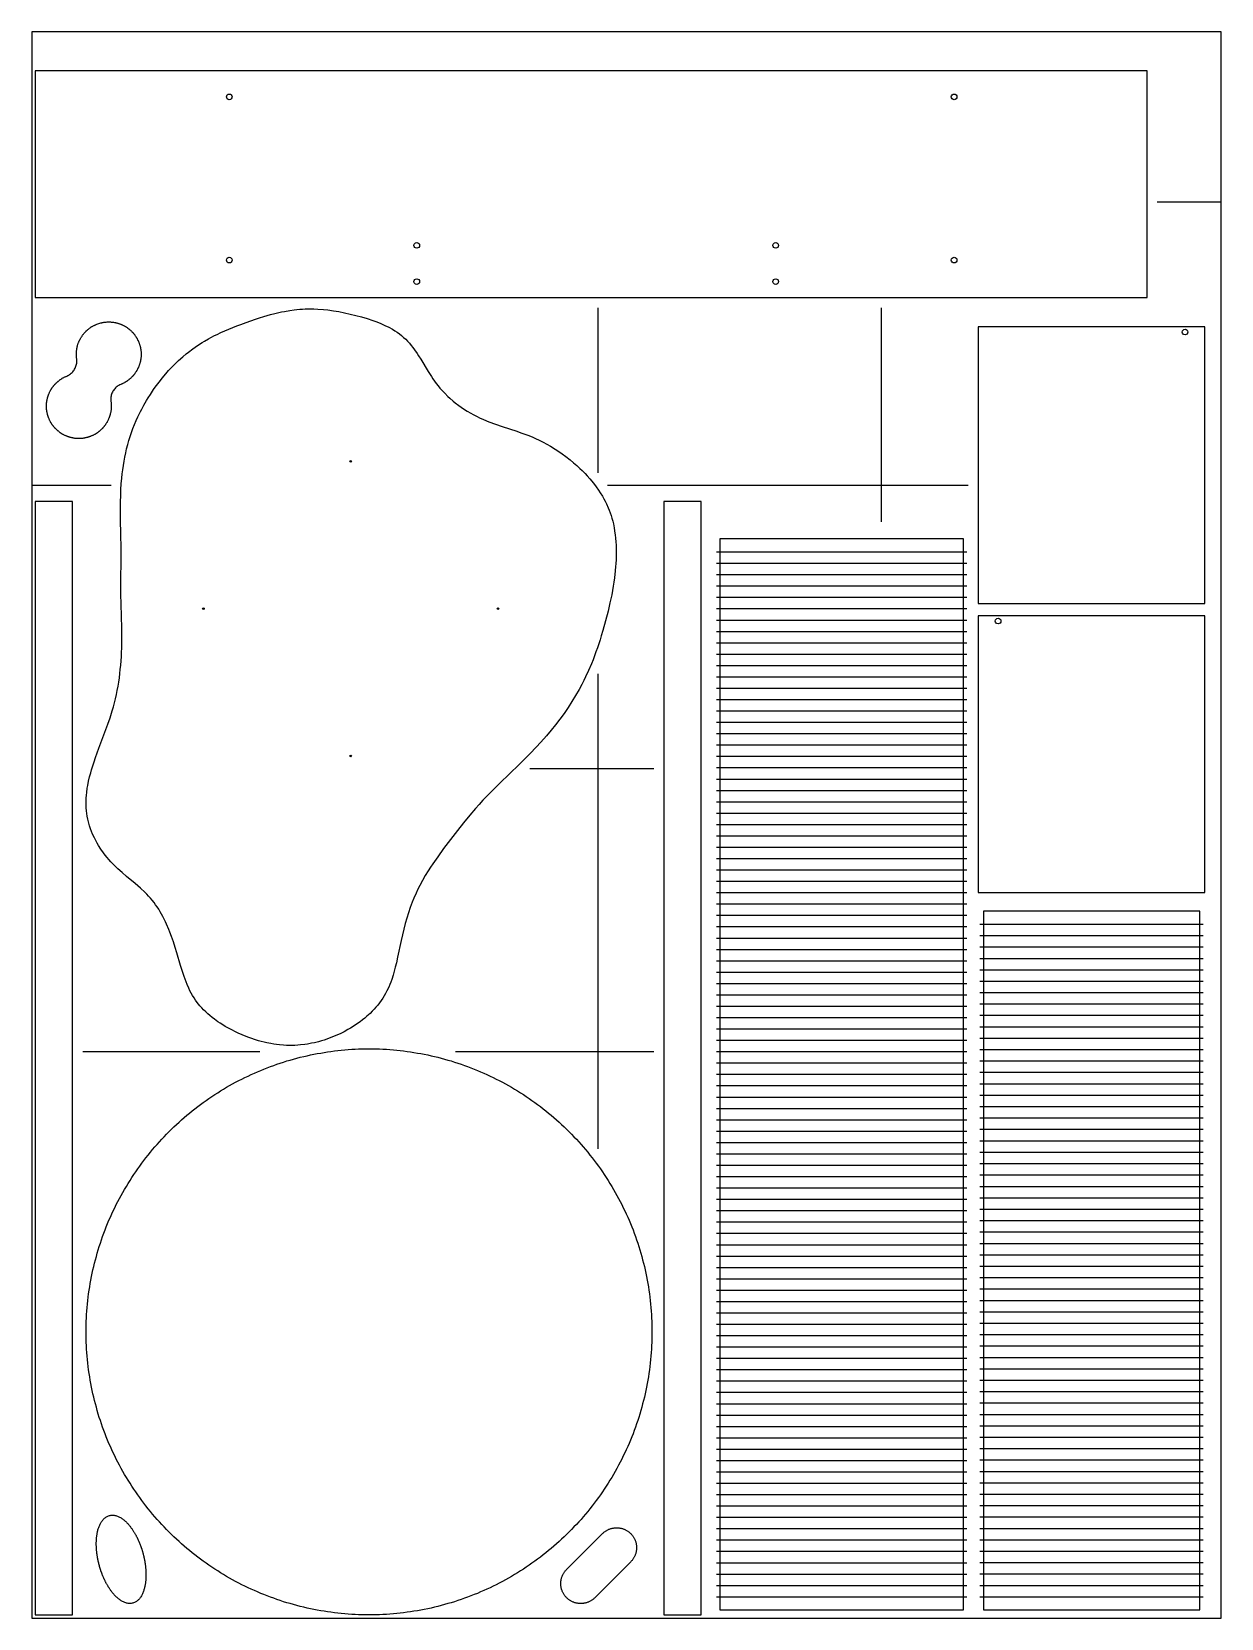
# Model space of a CAD drawing. Header units: millimetres. Extents: x 0 to 2100, y 0 to 2800.
import ezdxf

# ---------------------------------------------------------------- set-up
doc = ezdxf.new("R2010")
doc.units = ezdxf.units.MM
for name, color, linetype in [('DELIK_D10x14', 6, 'Continuous'), ('HEDIYELIK_02', 30, 'Continuous'), ('HEDIYELIK_17', 30, 'Continuous'), ('HEDIYELIK_24', 30, 'Continuous'), ('KIRIM_Z1.5', 4, 'Continuous'), ('PARCA_D1', 7, 'Continuous'), ('PARCA_D2', 7, 'Continuous'), ('PARCA_E1', 7, 'Continuous'), ('PARCA_E2', 7, 'Continuous'), ('PARCA_F', 7, 'Continuous'), ('PARCA_G', 7, 'Continuous'), ('PARCA_W_TABLA', 7, 'Continuous'), ('PLAKA', 8, 'Continuous'), ('TARAMA_OLUK_Z1.3', 3, 'Continuous'), ('TARAMA_PANEL', 5, 'Continuous')]:
    doc.layers.add(name, color=color, linetype=linetype)

msp = doc.modelspace()

# ---------------------------------------------------------------- linework, layer by layer
at = {"layer": 'DELIK_D10x14'}
for centre, radius in [((348.8, 2685), 5), ((1628.4, 2685), 5), ((679.7, 2423), 5), ((1313.4, 2423), 5), ((348.8, 2397), 5), ((1628.4, 2397), 5), ((679.7, 2359), 5), ((1313.4, 2359), 5), ((2036, 2270), 5), ((563.1, 2041.8), 1.5), ((303.1, 1781.8), 1.5), ((823.1, 1781.8), 1.5), ((1706, 1760), 5), ((563.1, 1521.8), 1.5)]:
    msp.add_circle(centre, radius, dxfattribs=at)
at = {"layer": 'HEDIYELIK_02'}
msp.add_lwpolyline([(1007.7, 149.4), (1008.5, 150.2), (1009.3, 151), (1010.2, 151.8), (1011.1, 152.5), (1012.1, 153.2), (1013, 153.8), (1014, 154.4), (1015, 155), (1016, 155.6), (1017, 156.1), (1018, 156.6), (1019.1, 157.1), (1020.2, 157.5), (1021.2, 157.9), (1022.3, 158.2), (1023.4, 158.6), (1024.6, 158.8), (1025.7, 159.1), (1026.8, 159.3), (1028, 159.5), (1029.1, 159.6), (1030.3, 159.7), (1031.4, 159.7), (1032.6, 159.8), (1033.7, 159.7), (1034.9, 159.7), (1036, 159.6), (1037.1, 159.5), (1038.3, 159.3), (1039.4, 159.1), (1040.5, 158.8), (1041.7, 158.6), (1042.8, 158.2), (1043.9, 157.9), (1045, 157.5), (1046, 157.1), (1047.1, 156.6), (1048.1, 156.1), (1049.1, 155.6), (1050.2, 155), (1051.1, 154.4), (1052.1, 153.8), (1053.1, 153.2), (1054, 152.5), (1054.9, 151.8), (1055.8, 151), (1056.6, 150.2), (1057.4, 149.4), (1058.2, 148.6), (1059, 147.8), (1059.8, 146.9), (1060.5, 146), (1061.2, 145.1), (1061.8, 144.1), (1062.4, 143.1), (1063, 142.2), (1063.6, 141.1), (1064.1, 140.1), (1064.6, 139.1), (1065.1, 138), (1065.5, 137), (1065.9, 135.9), (1066.2, 134.8), (1066.6, 133.7), (1066.8, 132.5), (1067.1, 131.4), (1067.3, 130.3), (1067.5, 129.1), (1067.6, 128), (1067.7, 126.9), (1067.7, 125.7), (1067.8, 124.6), (1067.7, 123.4), (1067.7, 122.3), (1067.6, 121.1), (1067.5, 120), (1067.3, 118.8), (1067.1, 117.7), (1066.8, 116.6), (1066.6, 115.4), (1066.2, 114.3), (1065.9, 113.2), (1065.5, 112.2), (1065.1, 111.1), (1064.6, 110), (1064.1, 109), (1063.6, 108), (1063, 107), (1062.4, 106), (1061.8, 105), (1061.2, 104.1), (1060.5, 103.1), (1059.8, 102.2), (1059, 101.3), (1058.2, 100.5), (1057.4, 99.7), (994.1, 36.3), (993.3, 35.5), (992.4, 34.7), (991.5, 34), (990.6, 33.3), (989.7, 32.6), (988.8, 31.9), (987.8, 31.3), (986.8, 30.7), (985.8, 30.2), (984.8, 29.6), (983.7, 29.1), (982.7, 28.7), (981.6, 28.3), (980.5, 27.9), (979.4, 27.5), (978.3, 27.2), (977.2, 26.9), (976.1, 26.7), (974.9, 26.5), (973.8, 26.3), (972.6, 26.2), (971.5, 26.1), (970.3, 26), (969.2, 26), (968, 26), (966.9, 26.1), (965.7, 26.2), (964.6, 26.3), (963.5, 26.5), (962.3, 26.7), (961.2, 26.9), (960.1, 27.2), (959, 27.5), (957.9, 27.9), (956.8, 28.3), (955.7, 28.7), (954.7, 29.1), (953.6, 29.6), (952.6, 30.2), (951.6, 30.7), (950.6, 31.3), (949.6, 31.9), (948.7, 32.6), (947.8, 33.3), (946.9, 34), (946, 34.7), (945.1, 35.5), (944.3, 36.3), (943.5, 37.1), (942.7, 38), (942, 38.9), (941.3, 39.8), (940.6, 40.7), (939.9, 41.6), (939.3, 42.6), (938.7, 43.6), (938.2, 44.6), (937.6, 45.6), (937.1, 46.7), (936.7, 47.7), (936.3, 48.8), (935.9, 49.9), (935.5, 51), (935.2, 52.1), (934.9, 53.2), (934.7, 54.3), (934.5, 55.5), (934.3, 56.6), (934.2, 57.7), (934.1, 58.9), (934, 60), (934, 61.2), (934, 62.3), (934.1, 63.5), (934.2, 64.6), (934.3, 65.8), (934.5, 66.9), (934.7, 68.1), (934.9, 69.2), (935.2, 70.3), (935.5, 71.4), (935.9, 72.5), (936.3, 73.6), (936.7, 74.7), (937.1, 75.7), (937.6, 76.8), (938.2, 77.8), (938.7, 78.8), (939.3, 79.8), (939.9, 80.8), (940.6, 81.7), (941.3, 82.6), (942, 83.5), (942.7, 84.4), (943.5, 85.3), (944.3, 86.1)], close=True, dxfattribs=at)
at = {"layer": 'HEDIYELIK_17'}
msp.add_lwpolyline([(157.2, 2177.5), (155.5, 2176.8), (153.9, 2175.9), (152.3, 2174.9), (150.8, 2173.8), (149.3, 2172.6), (147.9, 2171.3), (146.7, 2170), (145.5, 2168.5), (144.4, 2167), (143.4, 2165.4), (142.5, 2163.8), (141.7, 2162.1), (141.1, 2160.3), (140.5, 2158.5), (140.1, 2156.7), (139.8, 2154.8), (139.6, 2153), (139.6, 2151.1), (139.6, 2149.2), (139.8, 2147.4), (140, 2146), (140, 2145.5), (140.2, 2144.1), (140.2, 2143.6), (140.3, 2142.2), (140.3, 2141.8), (140.4, 2140.4), (140.4, 2139.9), (140.4, 2138.5), (140.4, 2138), (140.3, 2136.6), (140.3, 2136.2), (140.2, 2134.8), (140.2, 2134.3), (140, 2132.9), (140, 2132.4), (139.8, 2131), (139.7, 2130.6), (139.5, 2129.2), (139.4, 2128.7), (139.2, 2127.3), (139.1, 2126.9), (138.7, 2125.5), (138.6, 2125.1), (138.3, 2123.7), (138.1, 2123.3), (137.7, 2121.9), (137.6, 2121.5), (137.1, 2120.1), (137, 2119.7), (136.5, 2118.4), (136.3, 2118), (135.8, 2116.7), (135.6, 2116.2), (135, 2115), (134.8, 2114.5), (134.2, 2113.3), (134, 2112.9), (133.3, 2111.6), (133.1, 2111.2), (132.4, 2110), (132.1, 2109.6), (131.4, 2108.4), (131.1, 2108), (130.4, 2106.8), (130.1, 2106.5), (129.3, 2105.3), (129, 2104.9), (128.1, 2103.8), (127.9, 2103.5), (127, 2102.4), (126.7, 2102), (125.7, 2101), (125.4, 2100.6), (124.5, 2099.6), (124.1, 2099.2), (123.1, 2098.3), (122.8, 2097.9), (121.8, 2097), (121.4, 2096.7), (120.4, 2095.7), (120, 2095.4), (118.9, 2094.5), (118.6, 2094.2), (117.5, 2093.4), (117.1, 2093.1), (115.9, 2092.3), (115.6, 2092), (114.4, 2091.2), (114, 2091), (112.8, 2090.3), (112.4, 2090), (111.2, 2089.3), (110.8, 2089.1), (109.5, 2088.4), (109.1, 2088.2), (107.9, 2087.6), (107.4, 2087.4), (106.2, 2086.8), (105.7, 2086.6), (104.4, 2086.1), (104, 2085.9), (102.7, 2085.4), (102.2, 2085.3), (100.9, 2084.8), (100.5, 2084.7), (99.1, 2084.3), (98.7, 2084.1), (97.3, 2083.8), (96.9, 2083.7), (95.5, 2083.3), (95, 2083.2), (93.7, 2083), (93.2, 2082.9), (91.8, 2082.6), (91.4, 2082.6), (90, 2082.4), (89.5, 2082.3), (88.1, 2082.2), (87.6, 2082.2), (86.2, 2082.1), (85.8, 2082.1), (84.4, 2082), (83.9, 2082), (82.5, 2082), (82, 2082), (80.6, 2082.1), (80.2, 2082.1), (78.8, 2082.2), (78.3, 2082.2), (76.9, 2082.3), (76.4, 2082.4), (75, 2082.6), (74.6, 2082.6), (73.2, 2082.9), (72.7, 2083), (71.3, 2083.2), (70.9, 2083.3), (69.5, 2083.7), (69.1, 2083.8), (67.7, 2084.1), (67.3, 2084.3), (65.9, 2084.7), (65.5, 2084.8), (64.1, 2085.3), (63.7, 2085.4), (62.4, 2085.9), (62, 2086.1), (60.7, 2086.6), (60.2, 2086.8), (59, 2087.4), (58.5, 2087.6), (57.3, 2088.2), (56.9, 2088.4), (55.6, 2089.1), (55.2, 2089.3), (54, 2090), (53.6, 2090.3), (52.4, 2091), (52, 2091.2), (50.8, 2092), (50.5, 2092.3), (49.3, 2093.1), (48.9, 2093.4), (47.8, 2094.2), (47.5, 2094.5), (46.4, 2095.4), (46, 2095.7), (45, 2096.7), (44.6, 2097), (43.6, 2097.9), (43.2, 2098.3), (42.3, 2099.2), (41.9, 2099.6), (41, 2100.6), (40.7, 2101), (39.7, 2102), (39.4, 2102.4), (38.5, 2103.5), (38.2, 2103.8), (37.4, 2104.9), (37.1, 2105.3), (36.3, 2106.5), (36, 2106.8), (35.2, 2108), (35, 2108.4), (34.3, 2109.6), (34, 2110), (33.3, 2111.2), (33.1, 2111.6), (32.4, 2112.9), (32.2, 2113.3), (31.6, 2114.5), (31.4, 2115), (30.8, 2116.2), (30.6, 2116.7), (30.1, 2118), (29.9, 2118.4), (29.4, 2119.7), (29.3, 2120.1), (28.8, 2121.5), (28.7, 2121.9), (28.3, 2123.3), (28.1, 2123.7), (27.8, 2125.1), (27.7, 2125.5), (27.3, 2126.9), (27.2, 2127.3), (27, 2128.7), (26.9, 2129.2), (26.6, 2130.6), (26.6, 2131), (26.4, 2132.4), (26.3, 2132.9), (26.2, 2134.3), (26.2, 2134.8), (26.1, 2136.2), (26.1, 2136.6), (26, 2138), (26, 2138.5), (26, 2139.9), (26, 2140.4), (26.1, 2141.8), (26.1, 2142.2), (26.2, 2143.6), (26.2, 2144.1), (26.3, 2145.5), (26.4, 2146), (26.6, 2147.4), (26.6, 2147.8), (26.9, 2149.2), (27, 2149.7), (27.2, 2151), (27.3, 2151.5), (27.7, 2152.9), (27.8, 2153.3), (28.1, 2154.7), (28.3, 2155.1), (28.7, 2156.5), (28.8, 2156.9), (29.3, 2158.2), (29.4, 2158.7), (29.9, 2160), (30.1, 2160.4), (30.6, 2161.7), (30.8, 2162.2), (31.4, 2163.4), (31.6, 2163.9), (32.2, 2165.1), (32.4, 2165.5), (33.1, 2166.8), (33.3, 2167.2), (34, 2168.4), (34.3, 2168.8), (35, 2170), (35.2, 2170.4), (36, 2171.6), (36.3, 2171.9), (37.1, 2173.1), (37.4, 2173.5), (38.2, 2174.6), (38.5, 2174.9), (39.4, 2176), (39.7, 2176.4), (40.7, 2177.4), (41, 2177.8), (41.9, 2178.8), (42.3, 2179.1), (43.2, 2180.1), (43.6, 2180.5), (44.6, 2181.4), (45, 2181.7), (46, 2182.7), (46.4, 2183), (47.5, 2183.9), (47.8, 2184.1), (48.9, 2185), (49.3, 2185.3), (50.5, 2186.1), (50.8, 2186.4), (52, 2187.1), (52.4, 2187.4), (53.6, 2188.1), (54, 2188.4), (55.2, 2189.1), (55.6, 2189.3), (56.9, 2190), (57.3, 2190.2), (58.5, 2190.8), (59, 2191), (60.2, 2191.6), (60.7, 2191.8), (62, 2192.3), (63.7, 2193.1), (65.3, 2194), (66.9, 2195), (68.4, 2196), (69.9, 2197.2), (71.3, 2198.5), (72.5, 2199.9), (73.7, 2201.3), (74.8, 2202.8), (75.8, 2204.4), (76.7, 2206.1), (77.5, 2207.8), (78.1, 2209.5), (78.7, 2211.3), (79.1, 2213.2), (79.4, 2215), (79.6, 2216.9), (79.6, 2218.7), (79.6, 2220.6), (79.4, 2222.5), (79.2, 2223.9), (79.1, 2224.4), (79, 2225.7), (79, 2226.2), (78.9, 2227.6), (78.9, 2228.1), (78.8, 2229.5), (78.8, 2230), (78.8, 2231.4), (78.8, 2231.8), (78.9, 2233.2), (78.9, 2233.7), (79, 2235.1), (79, 2235.6), (79.1, 2237), (79.2, 2237.4), (79.4, 2238.8), (79.5, 2239.3), (79.7, 2240.7), (79.8, 2241.1), (80, 2242.5), (80.1, 2243), (80.5, 2244.3), (80.6, 2244.8), (80.9, 2246.1), (81.1, 2246.6), (81.5, 2247.9), (81.6, 2248.4), (82.1, 2249.7), (82.2, 2250.1), (82.7, 2251.5), (82.9, 2251.9), (83.4, 2253.2), (83.6, 2253.6), (84.2, 2254.9), (84.4, 2255.3), (85, 2256.6), (85.2, 2257), (85.9, 2258.2), (86.1, 2258.6), (86.8, 2259.9), (87.1, 2260.3), (87.8, 2261.5), (88.1, 2261.8), (88.8, 2263), (89.1, 2263.4), (89.9, 2264.5), (90.2, 2264.9), (91.1, 2266), (91.3, 2266.4), (92.2, 2267.5), (92.5, 2267.8), (93.5, 2268.9), (93.8, 2269.2), (94.7, 2270.3), (95.1, 2270.6), (96.1, 2271.6), (96.4, 2271.9), (97.4, 2272.9), (97.8, 2273.2), (98.8, 2274.1), (99.2, 2274.4), (100.3, 2275.3), (100.6, 2275.6), (101.7, 2276.5), (102.1, 2276.7), (103.3, 2277.6), (103.6, 2277.8), (104.8, 2278.6), (105.2, 2278.9), (106.4, 2279.6), (106.8, 2279.8), (108, 2280.5), (108.4, 2280.8), (109.7, 2281.4), (110.1, 2281.6), (111.3, 2282.3), (111.8, 2282.5), (113, 2283), (113.5, 2283.2), (114.8, 2283.8), (115.2, 2283.9), (116.5, 2284.4), (117, 2284.6), (118.3, 2285), (118.7, 2285.2), (120.1, 2285.6), (120.5, 2285.7), (121.9, 2286.1), (122.3, 2286.2), (123.7, 2286.5), (124.2, 2286.6), (125.5, 2286.9), (126, 2287), (127.4, 2287.2), (127.8, 2287.3), (129.2, 2287.5), (129.7, 2287.5), (131.1, 2287.6), (131.6, 2287.7), (133, 2287.8), (133.4, 2287.8), (134.8, 2287.8), (135.3, 2287.9), (136.7, 2287.9), (137.2, 2287.8), (138.6, 2287.8), (139, 2287.8), (140.4, 2287.7), (140.9, 2287.6), (142.3, 2287.5), (142.8, 2287.5), (144.2, 2287.3), (144.6, 2287.2), (146, 2287), (146.5, 2286.9), (147.8, 2286.6), (148.3, 2286.5), (149.7, 2286.2), (150.1, 2286.1), (151.5, 2285.7), (151.9, 2285.6), (153.3, 2285.2), (153.7, 2285), (155, 2284.6), (155.5, 2284.4), (156.8, 2283.9), (157.2, 2283.8), (158.5, 2283.2), (159, 2283), (160.2, 2282.5), (160.7, 2282.3), (161.9, 2281.6), (162.3, 2281.4), (163.6, 2280.8), (164, 2280.5), (165.2, 2279.8), (165.6, 2279.6), (166.8, 2278.9), (167.2, 2278.6), (168.4, 2277.8), (168.7, 2277.6), (169.9, 2276.7), (170.3, 2276.5), (171.4, 2275.6), (171.7, 2275.3), (172.8, 2274.4), (173.2, 2274.1), (174.2, 2273.2), (174.6, 2272.9), (175.6, 2271.9), (175.9, 2271.6), (176.9, 2270.6), (177.3, 2270.3), (178.2, 2269.2), (178.5, 2268.9), (179.5, 2267.8), (179.8, 2267.5), (180.7, 2266.4), (180.9, 2266), (181.8, 2264.9), (182.1, 2264.5), (182.9, 2263.4), (183.2, 2263), (183.9, 2261.8), (184.2, 2261.5), (184.9, 2260.3), (185.2, 2259.9), (185.9, 2258.6), (186.1, 2258.2), (186.8, 2257), (187, 2256.6), (187.6, 2255.3), (187.8, 2254.9), (188.4, 2253.6), (188.6, 2253.2), (189.1, 2251.9), (189.3, 2251.5), (189.8, 2250.1), (189.9, 2249.7), (190.4, 2248.4), (190.5, 2247.9), (190.9, 2246.6), (191.1, 2246.1), (191.4, 2244.8), (191.5, 2244.3), (191.9, 2243), (192, 2242.5), (192.2, 2241.1), (192.3, 2240.7), (192.5, 2239.3), (192.6, 2238.8), (192.8, 2237.4), (192.9, 2237), (193, 2235.6), (193, 2235.1), (193.1, 2233.7), (193.1, 2233.2), (193.2, 2231.8), (193.2, 2231.4), (193.2, 2230), (193.2, 2229.5), (193.1, 2228.1), (193.1, 2227.6), (193, 2226.2), (193, 2225.7), (192.9, 2224.4), (192.8, 2223.9), (192.6, 2222.5), (192.5, 2222), (192.3, 2220.6), (192.2, 2220.2), (192, 2218.8), (191.9, 2218.4), (191.5, 2217), (191.4, 2216.5), (191.1, 2215.2), (190.9, 2214.7), (190.5, 2213.4), (190.4, 2212.9), (189.9, 2211.6), (189.8, 2211.2), (189.3, 2209.9), (189.1, 2209.4), (188.6, 2208.1), (188.4, 2207.7), (187.8, 2206.4), (187.6, 2206), (187, 2204.7), (186.8, 2204.3), (186.1, 2203.1), (185.9, 2202.7), (185.2, 2201.5), (184.9, 2201), (184.2, 2199.9), (183.9, 2199.5), (183.2, 2198.3), (182.9, 2197.9), (182.1, 2196.8), (181.8, 2196.4), (180.9, 2195.3), (180.7, 2194.9), (179.8, 2193.8), (179.5, 2193.5), (178.5, 2192.4), (178.2, 2192.1), (177.3, 2191), (176.9, 2190.7), (175.9, 2189.7), (175.6, 2189.4), (174.6, 2188.4), (174.2, 2188.1), (173.2, 2187.2), (172.8, 2186.9), (171.7, 2186), (171.4, 2185.7), (170.3, 2184.9), (169.9, 2184.6), (168.7, 2183.8), (168.4, 2183.5), (167.2, 2182.7), (166.8, 2182.5), (165.6, 2181.7), (165.2, 2181.5), (164, 2180.8), (163.6, 2180.5), (162.3, 2179.9), (161.9, 2179.7), (160.7, 2179), (160.2, 2178.8), (159, 2178.3), (158.5, 2178.1)], close=True, dxfattribs=at)
at = {"layer": 'HEDIYELIK_24'}
msp.add_lwpolyline([(137.1, 181.2), (138.5, 181.5), (139.9, 181.8), (141.3, 181.9), (142.7, 181.9), (144.1, 181.9), (145.5, 181.7), (146.9, 181.5), (148.4, 181.2), (149.8, 180.8), (151.2, 180.3), (152.5, 179.7), (153.9, 179.1), (155.2, 178.5), (156.5, 177.7), (157.8, 177), (159.1, 176.1), (160.3, 175.3), (161.5, 174.4), (162.7, 173.5), (163.8, 172.5), (164.9, 171.6), (166, 170.6), (167.1, 169.6), (168.1, 168.6), (169, 167.5), (170, 166.5), (170.9, 165.5), (171.8, 164.4), (172.7, 163.4), (173.5, 162.4), (174.3, 161.3), (175.1, 160.3), (175.8, 159.3), (176.5, 158.3), (177.2, 157.3), (177.9, 156.3), (178.6, 155.3), (179.2, 154.3), (179.8, 153.4), (180.4, 152.4), (181, 151.5), (181.6, 150.5), (182.1, 149.6), (182.6, 148.7), (183.1, 147.8), (183.6, 146.9), (184.1, 146), (184.6, 145.1), (185, 144.3), (185.5, 143.4), (185.9, 142.6), (186.3, 141.7), (186.7, 140.9), (187.1, 140.1), (187.5, 139.3), (187.8, 138.5), (188.2, 137.7), (188.5, 136.9), (188.9, 136.1), (189.2, 135.3), (189.5, 134.6), (189.9, 133.8), (190.2, 133.1), (190.5, 132.3), (190.8, 131.6), (191, 130.9), (191.3, 130.1), (191.6, 129.4), (191.9, 128.7), (192.1, 128), (192.4, 127.3), (192.7, 126.6), (192.9, 125.9), (193.1, 125.2), (193.4, 124.5), (193.6, 123.8), (193.8, 123.1), (194.1, 122.4), (194.3, 121.7), (194.5, 121.1), (194.7, 120.4), (194.9, 119.7), (195.1, 119), (195.3, 118.4), (195.5, 117.7), (195.7, 117), (195.9, 116.3), (196.1, 115.7), (196.3, 115), (196.5, 114.3), (196.7, 113.6), (196.8, 113), (197, 112.3), (197.2, 111.6), (197.3, 110.9), (197.5, 110.2), (197.7, 109.6), (197.8, 108.9), (198, 108.2), (198.1, 107.5), (198.3, 106.8), (198.4, 106.1), (198.6, 105.4), (198.7, 104.7), (198.9, 104), (199, 103.2), (199.2, 102.5), (199.3, 101.8), (199.4, 101.1), (199.6, 100.3), (199.7, 99.6), (199.8, 98.8), (199.9, 98), (200, 97.3), (200.2, 96.5), (200.3, 95.7), (200.4, 94.9), (200.5, 94.1), (200.6, 93.3), (200.7, 92.5), (200.8, 91.6), (200.9, 90.8), (201, 89.9), (201.1, 89.1), (201.1, 88.2), (201.2, 87.3), (201.3, 86.4), (201.4, 85.5), (201.4, 84.6), (201.5, 83.6), (201.5, 82.7), (201.6, 81.7), (201.6, 80.7), (201.6, 79.7), (201.7, 78.7), (201.7, 77.6), (201.7, 76.6), (201.7, 75.5), (201.7, 74.4), (201.6, 73.3), (201.6, 72.2), (201.5, 71), (201.5, 69.9), (201.4, 68.7), (201.3, 67.5), (201.2, 66.3), (201.1, 65), (200.9, 63.8), (200.8, 62.5), (200.6, 61.2), (200.4, 59.9), (200.2, 58.6), (199.9, 57.2), (199.6, 55.9), (199.3, 54.5), (199, 53.1), (198.6, 51.8), (198.2, 50.4), (197.8, 49), (197.3, 47.6), (196.8, 46.2), (196.3, 44.8), (195.7, 43.4), (195, 42.1), (194.3, 40.7), (193.6, 39.4), (192.8, 38.1), (192, 36.9), (191.1, 35.7), (190.2, 34.5), (189.2, 33.4), (188.2, 32.4), (187.2, 31.4), (186, 30.5), (184.9, 29.6), (183.7, 28.9), (182.5, 28.2), (181.2, 27.6), (179.9, 27.1), (178.5, 26.7), (177.2, 26.4), (175.8, 26.2), (174.4, 26), (173, 26), (171.6, 26.1), (170.1, 26.2), (168.7, 26.4), (167.3, 26.8), (165.9, 27.2), (164.5, 27.6), (163.1, 28.2), (161.8, 28.8), (160.4, 29.5), (159.1, 30.2), (157.8, 31), (156.6, 31.8), (155.3, 32.6), (154.1, 33.5), (153, 34.4), (151.8, 35.4), (150.7, 36.4), (149.7, 37.3), (148.6, 38.4), (147.6, 39.4), (146.6, 40.4), (145.7, 41.4), (144.8, 42.4), (143.9, 43.5), (143, 44.5), (142.2, 45.5), (141.4, 46.6), (140.6, 47.6), (139.9, 48.6), (139.1, 49.6), (138.4, 50.6), (137.7, 51.6), (137.1, 52.6), (136.5, 53.6), (135.8, 54.6), (135.2, 55.5), (134.7, 56.5), (134.1, 57.4), (133.6, 58.3), (133, 59.2), (132.5, 60.1), (132, 61), (131.6, 61.9), (131.1, 62.8), (130.7, 63.7), (130.2, 64.5), (129.8, 65.4), (129.4, 66.2), (129, 67), (128.6, 67.8), (128.2, 68.7), (127.8, 69.5), (127.5, 70.2), (127.1, 71), (126.8, 71.8), (126.5, 72.6), (126.1, 73.3), (125.8, 74.1), (125.5, 74.9), (125.2, 75.6), (124.9, 76.3), (124.6, 77.1), (124.3, 77.8), (124.1, 78.5), (123.8, 79.2), (123.5, 79.9), (123.3, 80.6), (123, 81.3), (122.8, 82), (122.5, 82.7), (122.3, 83.4), (122.1, 84.1), (121.8, 84.8), (121.6, 85.5), (121.4, 86.2), (121.2, 86.9), (121, 87.5), (120.7, 88.2), (120.5, 88.9), (120.3, 89.6), (120.1, 90.2), (119.9, 90.9), (119.8, 91.6), (119.6, 92.3), (119.4, 92.9), (119.2, 93.6), (119, 94.3), (118.8, 95), (118.7, 95.6), (118.5, 96.3), (118.3, 97), (118.2, 97.7), (118, 98.4), (117.8, 99), (117.7, 99.7), (117.5, 100.4), (117.4, 101.1), (117.2, 101.8), (117.1, 102.5), (116.9, 103.2), (116.8, 104), (116.7, 104.7), (116.5, 105.4), (116.4, 106.1), (116.2, 106.9), (116.1, 107.6), (116, 108.4), (115.9, 109.1), (115.7, 109.9), (115.6, 110.6), (115.5, 111.4), (115.4, 112.2), (115.3, 113), (115.2, 113.8), (115.1, 114.6), (115, 115.4), (114.9, 116.3), (114.8, 117.1), (114.7, 118), (114.6, 118.8), (114.5, 119.7), (114.5, 120.6), (114.4, 121.5), (114.3, 122.4), (114.3, 123.4), (114.2, 124.3), (114.1, 125.3), (114.1, 126.2), (114.1, 127.2), (114, 128.2), (114, 129.3), (114, 130.3), (114, 131.4), (114, 132.4), (114, 133.5), (114, 134.6), (114.1, 135.7), (114.1, 136.9), (114.2, 138.1), (114.3, 139.2), (114.4, 140.4), (114.5, 141.7), (114.6, 142.9), (114.7, 144.2), (114.9, 145.4), (115.1, 146.7), (115.3, 148), (115.5, 149.4), (115.8, 150.7), (116, 152), (116.3, 153.4), (116.7, 154.8), (117, 156.2), (117.4, 157.6), (117.9, 158.9), (118.4, 160.3), (118.9, 161.7), (119.4, 163.1), (120, 164.5), (120.7, 165.8), (121.3, 167.2), (122.1, 168.5), (122.8, 169.8), (123.7, 171), (124.5, 172.2), (125.5, 173.4), (126.4, 174.5), (127.4, 175.5), (128.5, 176.5), (129.6, 177.5), (130.8, 178.3), (132, 179.1), (133.2, 179.7), (134.5, 180.3), (135.8, 180.8)], close=True, dxfattribs=at)
at = {"layer": 'KIRIM_Z1.5'}
for points in [[(1987, 2500), (2100, 2500)], [(1000, 2021.3), (1000, 2313)], [(1500, 1935), (1500, 2313)], [(0, 2000), (140, 2000)], [(1016.2, 2000), (1653, 2000)], [(1000, 828.3), (1000, 1666.5)], [(879.5, 1500), (1098, 1500)], [(90, 1000), (402.8, 1000)], [(748, 1000), (1098, 1000)]]:
    msp.add_lwpolyline(points, dxfattribs=at)
at = {"layer": 'PARCA_D1'}
msp.add_lwpolyline([(1182, 6), (1182, 1971), (1116, 1971), (1116, 6)], close=True, dxfattribs=at)
at = {"layer": 'PARCA_D2'}
msp.add_lwpolyline([(72, 6), (72, 1971), (6, 1971), (6, 6)], close=True, dxfattribs=at)
at = {"layer": 'PARCA_E1'}
msp.add_lwpolyline([(2071, 1281), (2071, 1769), (1671, 1769), (1671, 1281)], close=True, dxfattribs=at)
at = {"layer": 'PARCA_E2'}
msp.add_lwpolyline([(2071, 1791), (2071, 2279), (1671, 2279), (1671, 1791)], close=True, dxfattribs=at)
at = {"layer": 'PARCA_F'}
msp.add_lwpolyline([(1969, 2731), (6, 2731), (6, 2331), (1969, 2331)], close=True, dxfattribs=at)
at = {"layer": 'PARCA_G'}
msp.add_lwpolyline([(1095, 505.5), (1095, 499.4), (1094.8, 493.2), (1094.7, 487.1), (1094.4, 481), (1094.1, 474.9), (1093.6, 468.8), (1093.2, 462.6), (1092.6, 456.5), (1092, 450.4), (1091.2, 444.4), (1090.5, 438.3), (1089.6, 432.2), (1088.7, 426.2), (1087.6, 420.1), (1086.6, 414.1), (1085.4, 408.1), (1084.2, 402), (1082.9, 396.1), (1081.5, 390.1), (1080, 384.1), (1078.5, 378.2), (1076.9, 372.3), (1075.2, 366.4), (1073.5, 360.5), (1071.7, 354.6), (1069.8, 348.8), (1067.8, 343), (1065.8, 337.2), (1063.7, 331.5), (1061.5, 325.7), (1059.3, 320), (1057, 314.3), (1054.6, 308.7), (1052.1, 303.1), (1049.6, 297.5), (1047, 291.9), (1044.4, 286.4), (1041.7, 280.9), (1038.9, 275.5), (1036, 270), (1033.1, 264.6), (1030.1, 259.3), (1027.1, 254), (1023.9, 248.7), (1020.8, 243.5), (1017.5, 238.3), (1014.2, 233.1), (1010.8, 228), (1007.4, 222.9), (1003.9, 217.9), (1000.3, 212.9), (996.7, 207.9), (993, 203), (989.3, 198.2), (985.5, 193.4), (981.6, 188.6), (977.7, 183.9), (973.7, 179.2), (969.7, 174.6), (965.6, 170.1), (961.5, 165.5), (957.3, 161.1), (953, 156.7), (948.7, 152.3), (944.3, 148), (939.9, 143.7), (935.5, 139.5), (930.9, 135.4), (926.4, 131.3), (921.8, 127.3), (917.1, 123.3), (912.4, 119.4), (907.6, 115.5), (902.8, 111.7), (898, 108), (893.1, 104.3), (888.1, 100.7), (883.1, 97.1), (878.1, 93.6), (873, 90.2), (867.9, 86.8), (862.7, 83.5), (857.5, 80.2), (852.3, 77.1), (847, 73.9), (841.7, 70.9), (836.4, 67.9), (831, 65), (825.5, 62.1), (820.1, 59.3), (814.6, 56.6), (809.1, 54), (803.5, 51.4), (797.9, 48.9), (792.3, 46.4), (786.7, 44), (781, 41.7), (775.3, 39.5), (769.5, 37.3), (763.8, 35.2), (758, 33.2), (752.2, 31.2), (746.4, 29.3), (740.5, 27.5), (734.6, 25.8), (728.7, 24.1), (722.8, 22.5), (716.9, 21), (710.9, 19.5), (704.9, 18.1), (699, 16.8), (692.9, 15.6), (686.9, 14.4), (680.9, 13.4), (674.8, 12.3), (668.8, 11.4), (662.7, 10.5), (656.6, 9.8), (650.6, 9), (644.5, 8.4), (638.4, 7.8), (632.2, 7.4), (626.1, 6.9), (620, 6.6), (613.9, 6.3), (607.8, 6.2), (601.6, 6), (595.5, 6), (589.4, 6), (583.2, 6.2), (577.1, 6.3), (571, 6.6), (564.9, 6.9), (558.8, 7.4), (552.6, 7.8), (546.5, 8.4), (540.4, 9), (534.4, 9.8), (528.3, 10.5), (522.2, 11.4), (516.2, 12.3), (510.1, 13.4), (504.1, 14.4), (498.1, 15.6), (492, 16.8), (486.1, 18.1), (480.1, 19.5), (474.1, 21), (468.2, 22.5), (462.3, 24.1), (456.4, 25.8), (450.5, 27.5), (444.6, 29.3), (438.8, 31.2), (433, 33.2), (427.2, 35.2), (421.5, 37.3), (415.7, 39.5), (410, 41.7), (404.3, 44), (398.7, 46.4), (393.1, 48.9), (387.5, 51.4), (381.9, 54), (376.4, 56.6), (370.9, 59.3), (365.5, 62.1), (360, 65), (354.6, 67.9), (349.3, 70.9), (344, 73.9), (338.7, 77.1), (333.5, 80.2), (328.3, 83.5), (323.1, 86.8), (318, 90.2), (312.9, 93.6), (307.9, 97.1), (302.9, 100.7), (297.9, 104.3), (293, 108), (288.2, 111.7), (283.4, 115.5), (278.6, 119.4), (273.9, 123.3), (269.2, 127.3), (264.6, 131.3), (260.1, 135.4), (255.5, 139.5), (251.1, 143.7), (246.7, 148), (242.3, 152.3), (238, 156.7), (233.7, 161.1), (229.5, 165.5), (225.4, 170.1), (221.3, 174.6), (217.3, 179.2), (213.3, 183.9), (209.4, 188.6), (205.5, 193.4), (201.7, 198.2), (198, 203), (194.3, 207.9), (190.7, 212.9), (187.1, 217.9), (183.6, 222.9), (180.2, 228), (176.8, 233.1), (173.5, 238.3), (170.2, 243.5), (167.1, 248.7), (163.9, 254), (160.9, 259.3), (157.9, 264.6), (155, 270), (152.1, 275.5), (149.3, 280.9), (146.6, 286.4), (144, 291.9), (141.4, 297.5), (138.9, 303.1), (136.4, 308.7), (134, 314.3), (131.7, 320), (129.5, 325.7), (127.3, 331.5), (125.2, 337.2), (123.2, 343), (121.2, 348.8), (119.3, 354.6), (117.5, 360.5), (115.8, 366.4), (114.1, 372.3), (112.5, 378.2), (111, 384.1), (109.5, 390.1), (108.1, 396.1), (106.8, 402), (105.6, 408.1), (104.4, 414.1), (103.4, 420.1), (102.3, 426.2), (101.4, 432.2), (100.5, 438.3), (99.8, 444.4), (99, 450.4), (98.4, 456.5), (97.8, 462.6), (97.4, 468.8), (96.9, 474.9), (96.6, 481), (96.3, 487.1), (96.2, 493.2), (96, 499.4), (96, 505.5), (96, 511.6), (96.2, 517.8), (96.3, 523.9), (96.6, 530), (96.9, 536.1), (97.4, 542.2), (97.8, 548.4), (98.4, 554.5), (99, 560.6), (99.8, 566.6), (100.5, 572.7), (101.4, 578.8), (102.3, 584.8), (103.4, 590.9), (104.4, 596.9), (105.6, 602.9), (106.8, 609), (108.1, 614.9), (109.5, 620.9), (111, 626.9), (112.5, 632.8), (114.1, 638.7), (115.8, 644.6), (117.5, 650.5), (119.3, 656.4), (121.2, 662.2), (123.2, 668), (125.2, 673.8), (127.3, 679.5), (129.5, 685.3), (131.7, 691), (134, 696.7), (136.4, 702.3), (138.9, 707.9), (141.4, 713.5), (144, 719.1), (146.6, 724.6), (149.3, 730.1), (152.1, 735.5), (155, 741), (157.9, 746.4), (160.9, 751.7), (163.9, 757), (167.1, 762.3), (170.2, 767.5), (173.5, 772.7), (176.8, 777.9), (180.2, 783), (183.6, 788.1), (187.1, 793.1), (190.7, 798.1), (194.3, 803.1), (198, 808), (201.7, 812.8), (205.5, 817.6), (209.4, 822.4), (213.3, 827.1), (217.3, 831.8), (221.3, 836.4), (225.4, 840.9), (229.5, 845.5), (233.7, 849.9), (238, 854.3), (242.3, 858.7), (246.7, 863), (251.1, 867.3), (255.5, 871.5), (260.1, 875.6), (264.6, 879.7), (269.2, 883.7), (273.9, 887.7), (278.6, 891.6), (283.4, 895.5), (288.2, 899.3), (293, 903), (297.9, 906.7), (302.9, 910.3), (307.9, 913.9), (312.9, 917.4), (318, 920.8), (323.1, 924.2), (328.3, 927.5), (333.5, 930.8), (338.7, 933.9), (344, 937.1), (349.3, 940.1), (354.6, 943.1), (360, 946), (365.5, 948.9), (370.9, 951.7), (376.4, 954.4), (381.9, 957), (387.5, 959.6), (393.1, 962.1), (398.7, 964.6), (404.3, 967), (410, 969.3), (415.7, 971.5), (421.5, 973.7), (427.2, 975.8), (433, 977.8), (438.8, 979.8), (444.6, 981.7), (450.5, 983.5), (456.4, 985.2), (462.3, 986.9), (468.2, 988.5), (474.1, 990), (480.1, 991.5), (486.1, 992.9), (492, 994.2), (498.1, 995.4), (504.1, 996.6), (510.1, 997.6), (516.2, 998.7), (522.2, 999.6), (528.3, 1000.5), (534.4, 1001.2), (540.4, 1002), (546.5, 1002.6), (552.6, 1003.2), (558.8, 1003.6), (564.9, 1004.1), (571, 1004.4), (577.1, 1004.7), (583.2, 1004.8), (589.4, 1005), (595.5, 1005), (601.6, 1005), (607.8, 1004.8), (613.9, 1004.7), (620, 1004.4), (626.1, 1004.1), (632.2, 1003.6), (638.4, 1003.2), (644.5, 1002.6), (650.6, 1002), (656.6, 1001.2), (662.7, 1000.5), (668.8, 999.6), (674.8, 998.7), (680.9, 997.6), (686.9, 996.6), (692.9, 995.4), (699, 994.2), (704.9, 992.9), (710.9, 991.5), (716.9, 990), (722.8, 988.5), (728.7, 986.9), (734.6, 985.2), (740.5, 983.5), (746.4, 981.7), (752.2, 979.8), (758, 977.8), (763.8, 975.8), (769.5, 973.7), (775.3, 971.5), (781, 969.3), (786.7, 967), (792.3, 964.6), (797.9, 962.1), (803.5, 959.6), (809.1, 957), (814.6, 954.4), (820.1, 951.7), (825.5, 948.9), (831, 946), (836.4, 943.1), (841.7, 940.1), (847, 937.1), (852.3, 933.9), (857.5, 930.8), (862.7, 927.5), (867.9, 924.2), (873, 920.8), (878.1, 917.4), (883.1, 913.9), (888.1, 910.3), (893.1, 906.7), (898, 903), (902.8, 899.3), (907.6, 895.5), (912.4, 891.6), (917.1, 887.7), (921.8, 883.7), (926.4, 879.7), (930.9, 875.6), (935.5, 871.5), (939.9, 867.3), (944.3, 863), (948.7, 858.7), (953, 854.3), (957.3, 849.9), (961.5, 845.5), (965.6, 840.9), (969.7, 836.4), (973.7, 831.8), (977.7, 827.1), (981.6, 822.4), (985.5, 817.6), (989.3, 812.8), (993, 808), (996.7, 803.1), (1000.3, 798.1), (1003.9, 793.1), (1007.4, 788.1), (1010.8, 783), (1014.2, 777.9), (1017.5, 772.7), (1020.8, 767.5), (1023.9, 762.3), (1027.1, 757), (1030.1, 751.7), (1033.1, 746.4), (1036, 741), (1038.9, 735.5), (1041.7, 730.1), (1044.4, 724.6), (1047, 719.1), (1049.6, 713.5), (1052.1, 707.9), (1054.6, 702.3), (1057, 696.7), (1059.3, 691), (1061.5, 685.3), (1063.7, 679.5), (1065.8, 673.8), (1067.8, 668), (1069.8, 662.2), (1071.7, 656.4), (1073.5, 650.5), (1075.2, 644.6), (1076.9, 638.7), (1078.5, 632.8), (1080, 626.9), (1081.5, 620.9), (1082.9, 614.9), (1084.2, 609), (1085.4, 602.9), (1086.6, 596.9), (1087.6, 590.9), (1088.7, 584.8), (1089.6, 578.8), (1090.5, 572.7), (1091.2, 566.6), (1092, 560.6), (1092.6, 554.5), (1093.2, 548.4), (1093.6, 542.2), (1094.1, 536.1), (1094.4, 530), (1094.7, 523.9), (1094.8, 517.8), (1095, 511.6)], close=True, dxfattribs=at)
at = {"layer": 'PARCA_W_TABLA'}
msp.add_lwpolyline([(459.6, 1011), (454.6, 1011), (449.6, 1011.1), (444.7, 1011.4), (437.2, 1012), (432.3, 1012.6), (427.3, 1013.3), (422.4, 1014.1), (415, 1015.6), (410.1, 1016.7), (405.2, 1018), (400.4, 1019.3), (393.1, 1021.5), (388.3, 1023.1), (383.5, 1024.8), (378.7, 1026.7), (371.6, 1029.6), (364.5, 1032.7), (359.9, 1034.9), (353, 1038.3), (348.4, 1040.8), (341.7, 1044.6), (337.3, 1047.2), (332.9, 1050), (328.7, 1052.9), (322.5, 1057.3), (318.5, 1060.4), (314.6, 1063.6), (310.8, 1066.9), (307.1, 1070.3), (303.5, 1073.8), (300.1, 1077.4), (296.8, 1081.1), (292.2, 1086.8), (289.3, 1090.8), (286.6, 1094.8), (284, 1099), (281.6, 1103.2), (279.4, 1107.6), (277.2, 1112), (274.2, 1118.7), (272.4, 1123.3), (270.6, 1128), (268.9, 1132.7), (266.5, 1139.9), (262.7, 1152), (256.2, 1174.1), (253.2, 1183.9), (250, 1193.7), (246.7, 1203.4), (244, 1210.6), (242.1, 1215.4), (238.2, 1224.7), (236.1, 1229.3), (233.9, 1233.8), (231.6, 1238.3), (229.3, 1242.7), (226.8, 1247), (224.2, 1251.2), (221.6, 1255.3), (218.8, 1259.4), (215.9, 1263.4), (212.8, 1267.2), (209.7, 1271), (206.4, 1274.6), (203, 1278.1), (199.5, 1281.6), (192.3, 1288.4), (182.9, 1296.5), (167.5, 1309.4), (159.9, 1316), (152.3, 1322.7), (146.8, 1327.9), (143.2, 1331.5), (139.7, 1335.2), (136.2, 1339), (132.9, 1342.9), (129.7, 1346.9), (126.6, 1350.9), (122.2, 1357.2), (118, 1363.7), (115.5, 1368.1), (113, 1372.6), (110.7, 1377.2), (107.5, 1384.1), (105.6, 1388.8), (103.8, 1393.5), (102.2, 1398.3), (100.1, 1405.5), (98.9, 1410.4), (98, 1415.3), (97.2, 1420.2), (96.6, 1425.1), (96.2, 1430.1), (96, 1435), (96, 1442.5), (96.2, 1447.5), (96.6, 1452.4), (97.1, 1457.4), (98.1, 1464.9), (99, 1469.9), (100.5, 1477.3), (102.2, 1484.8), (104.1, 1492.1), (105.5, 1497.1), (107.7, 1504.4), (110.1, 1511.7), (112.5, 1518.9), (118.5, 1535.5), (129.1, 1563.7), (134.2, 1577.7), (138.3, 1589.4), (142.1, 1601.2), (144.2, 1608.4), (146.1, 1615.6), (147.9, 1622.8), (149.5, 1630.2), (151, 1637.5), (152.4, 1644.9), (153.6, 1652.3), (154.7, 1659.8), (155.6, 1667.2), (156.4, 1674.7), (157.1, 1682.2), (157.7, 1689.7), (158.2, 1697.2), (158.5, 1704.8), (158.8, 1712.3), (159, 1722.3), (159, 1734.8), (158.9, 1747.3), (157.9, 1789.7), (157.6, 1807.2), (157.5, 1827.2), (157.8, 1872.2), (157.8, 1892.2), (157.6, 1909.7), (157, 1942.1), (156.8, 1957.1), (156.8, 1969.6), (157.1, 1982.1), (157.5, 1992.1), (158.1, 2002.1), (159, 2012.1), (159.8, 2019.6), (160.7, 2027.1), (161.8, 2034.5), (163, 2041.9), (164.4, 2049.3), (166, 2056.7), (167.6, 2064), (169.5, 2071.3), (171.5, 2078.5), (173.8, 2085.7), (176.1, 2092.8), (178.7, 2099.9), (181.5, 2106.9), (184.4, 2113.8), (187.5, 2120.6), (191.9, 2129.6), (194.2, 2134.1), (197.7, 2140.7), (202.8, 2149.4), (205.4, 2153.7), (209.4, 2160), (215.1, 2168.4), (218, 2172.5), (222.5, 2178.6), (227.1, 2184.5), (230.2, 2188.5), (236.7, 2196.2), (241.7, 2201.9), (245.2, 2205.6), (252.2, 2212.8), (259.4, 2219.8), (266.9, 2226.5), (272.6, 2231.3), (276.5, 2234.4), (284.5, 2240.5), (292.6, 2246.2), (301, 2251.5), (305.3, 2254.1), (311.8, 2257.8), (316.2, 2260.2), (322.8, 2263.6), (327.3, 2265.8), (334.1, 2269), (340.9, 2272.1), (347.8, 2275), (354.8, 2277.9), (361.9, 2280.7), (368.9, 2283.3), (378.4, 2286.8), (395.2, 2292.6), (402.4, 2295), (409.6, 2297.2), (421.7, 2300.7), (429, 2302.6), (433.9, 2303.8), (441.2, 2305.5), (446.1, 2306.5), (455.9, 2308.2), (463.3, 2309.2), (468.2, 2309.8), (473.1, 2310.3), (478, 2310.6), (483, 2310.8), (487.9, 2311), (492.8, 2311), (497.8, 2310.9), (505.2, 2310.6), (515.1, 2309.8), (522.6, 2309), (532.5, 2307.6), (542.4, 2306), (552.4, 2304), (562.4, 2301.8), (572.4, 2299.3), (582.4, 2296.6), (592.3, 2293.7), (602.1, 2290.4), (609.4, 2287.8), (616.5, 2284.9), (623.4, 2281.8), (630.2, 2278.4), (636.7, 2274.8), (641, 2272.2), (645.1, 2269.5), (649.1, 2266.7), (652.9, 2263.7), (656.6, 2260.5), (660.2, 2257.2), (663.6, 2253.8), (666.9, 2250.1), (670, 2246.4), (673, 2242.5), (676, 2238.6), (680.2, 2232.4), (682.9, 2228.3), (686.9, 2221.9), (700.1, 2200.2), (705.5, 2191.6), (708.4, 2187.4), (711.2, 2183.2), (714.2, 2179.1), (717.3, 2175.1), (720.5, 2171.2), (725.6, 2165.5), (729, 2161.9), (734.4, 2156.5), (738.1, 2153.1), (743.9, 2148.1), (747.8, 2145), (753.8, 2140.4), (757.9, 2137.4), (764.2, 2133.2), (768.5, 2130.5), (775, 2126.7), (779.4, 2124.3), (786.1, 2120.8), (790.6, 2118.7), (797.5, 2115.6), (806.8, 2111.8), (818.5, 2107.5), (830.4, 2103.5), (856.5, 2094.9), (863.6, 2092.4), (870.6, 2089.9), (877.6, 2087.2), (884.5, 2084.4), (889.1, 2082.4), (895.9, 2079.2), (902.6, 2075.8), (909.2, 2072.3), (915.7, 2068.6), (924.2, 2063.3), (930.5, 2059.2), (936.7, 2054.9), (942.8, 2050.4), (950.7, 2044.2), (956.6, 2039.3), (962.3, 2034.3), (967.9, 2029.1), (971.5, 2025.6), (976.9, 2020.1), (980.3, 2016.4), (985.4, 2010.7), (988.7, 2006.8), (993.4, 2000.9), (996.5, 1996.8), (1000.8, 1990.7), (1003.6, 1986.5), (1007.6, 1980.1), (1010.1, 1975.7), (1012.4, 1971.3), (1014.6, 1966.8), (1017.7, 1960), (1019.6, 1955.4), (1021.3, 1950.7), (1022.9, 1946), (1024.3, 1941.3), (1025.6, 1936.4), (1026.8, 1931.6), (1028.3, 1924.2), (1029.1, 1919.3), (1030.1, 1911.8), (1030.7, 1906.8), (1031.3, 1899.2), (1031.6, 1894.2), (1031.8, 1886.6), (1031.9, 1881.5), (1031.8, 1873.9), (1031.6, 1868.8), (1031.2, 1861.2), (1030.8, 1856.2), (1030.2, 1848.6), (1028.7, 1836.2), (1027.7, 1828.7), (1026.5, 1821.3), (1025.3, 1813.9), (1023.9, 1806.5), (1020.8, 1791.9), (1017.4, 1777.3), (1013, 1760.4), (1008.3, 1743.5), (1005.5, 1733.9), (1003.3, 1726.7), (998.6, 1712.4), (996.1, 1705.4), (993.5, 1698.3), (990.9, 1691.3), (988.1, 1684.3), (983.2, 1672.9), (977.9, 1661.5), (974.6, 1654.8), (971.2, 1648.1), (966.4, 1639.3), (960.2, 1628.4), (953.6, 1617.7), (946.8, 1607.2), (939.7, 1596.9), (932.4, 1586.8), (924.7, 1576.9), (916.9, 1567.1), (908.9, 1557.6), (899, 1546.3), (890.5, 1537.1), (880.2, 1526.2), (871.4, 1517.3), (860.7, 1506.7), (826.4, 1473.8), (812.2, 1459.8), (803.4, 1450.9), (796.6, 1443.7), (789.8, 1436.3), (783.2, 1428.9), (773.5, 1417.5), (762.4, 1404), (751.5, 1390.3), (739.3, 1374.3), (727.2, 1358.3), (716.8, 1344.1), (708.2, 1331.7), (704, 1325.5), (699.9, 1319.2), (694.7, 1310.7), (689.7, 1302.1), (684.9, 1293.3), (681.6, 1286.7), (678.4, 1279.9), (674.5, 1270.8), (671.7, 1263.9), (668.2, 1254.6), (665.1, 1245.1), (662.1, 1235.6), (659.4, 1225.9), (656.8, 1216.2), (654.4, 1206.3), (652.2, 1196.4), (645.9, 1166.5), (643.7, 1156.6), (641.9, 1149.2), (640.7, 1144.4), (638, 1134.7), (635.7, 1127.6), (634, 1122.9), (632.2, 1118.3), (630.3, 1113.8), (627.1, 1107.1), (624.8, 1102.8), (622.4, 1098.5), (619.8, 1094.3), (617, 1090.2), (614, 1086.2), (611, 1082.3), (607.7, 1078.5), (604.4, 1074.8), (600.9, 1071.2), (597.3, 1067.6), (591.6, 1062.5), (587.8, 1059.2), (583.8, 1056), (579.7, 1052.9), (573.4, 1048.4), (569.1, 1045.6), (562.6, 1041.5), (558.1, 1038.9), (551.4, 1035.2), (544.5, 1031.7), (539.9, 1029.6), (532.8, 1026.5), (528.1, 1024.7), (521, 1022), (516.2, 1020.5), (511.3, 1019), (506.5, 1017.6), (499.1, 1015.8), (494.2, 1014.8), (486.8, 1013.4), (481.9, 1012.7), (474.5, 1011.8), (469.5, 1011.4), (464.5, 1011.1)], close=True, dxfattribs=at)
at = {"layer": 'PLAKA'}
msp.add_lwpolyline([(2100, 0), (2100, 2800), (0, 2800), (0, 0)], close=True, dxfattribs=at)
at = {"layer": 'TARAMA_OLUK_Z1.3'}
for p, q in [((1209, 1882), (1651, 1882)), ((1209, 1862), (1651, 1862)), ((1209, 1841.9), (1651, 1841.9)), ((1209, 1821.9), (1651, 1821.9)), ((1209, 1801.8), (1651, 1801.8)), ((1209, 1781.8), (1651, 1781.8)), ((1209, 1761.7), (1651, 1761.7)), ((1209, 1741.7), (1651, 1741.7)), ((1209, 1721.7), (1651, 1721.7)), ((1209, 1701.6), (1651, 1701.6)), ((1209, 1681.6), (1651, 1681.6)), ((1209, 1661.5), (1651, 1661.5)), ((1209, 1641.5), (1651, 1641.5)), ((1209, 1621.4), (1651, 1621.4)), ((1209, 1601.4), (1651, 1601.4)), ((1209, 1581.3), (1651, 1581.3)), ((1209, 1561.3), (1651, 1561.3)), ((1209, 1541.3), (1651, 1541.3)), ((1209, 1521.2), (1651, 1521.2)), ((1209, 1501.2), (1651, 1501.2)), ((1209, 1481.1), (1651, 1481.1)), ((1209, 1461.1), (1651, 1461.1)), ((1209, 1441), (1651, 1441)), ((1209, 1421), (1651, 1421)), ((1209, 1401), (1651, 1401)), ((1209, 1380.9), (1651, 1380.9)), ((1209, 1360.9), (1651, 1360.9)), ((1209, 1340.8), (1651, 1340.8)), ((1209, 1320.8), (1651, 1320.8)), ((1209, 1300.7), (1651, 1300.7)), ((1209, 1280.7), (1651, 1280.7)), ((1209, 1260.7), (1651, 1260.7)), ((1209, 1240.6), (1651, 1240.6)), ((1209, 1220.6), (1651, 1220.6)), ((1674, 1225), (2068, 1225)), ((1674, 1204.9), (2068, 1204.9)), ((1209, 1200.5), (1651, 1200.5)), ((1209, 1180.5), (1651, 1180.5)), ((1674, 1184.8), (2068, 1184.8)), ((1209, 1160.4), (1651, 1160.4)), ((1674, 1164.6), (2068, 1164.6)), ((1209, 1140.4), (1651, 1140.4)), ((1209, 1120.3), (1651, 1120.3)), ((1674, 1144.5), (2068, 1144.5)), ((1674, 1124.4), (2068, 1124.4)), ((1209, 1100.3), (1651, 1100.3)), ((1674, 1104.3), (2068, 1104.3)), ((1209, 1080.3), (1651, 1080.3)), ((1674, 1084.2), (2068, 1084.2)), ((1674, 1064.1), (2068, 1064.1)), ((1209, 1060.2), (1651, 1060.2)), ((1209, 1040.2), (1651, 1040.2)), ((1674, 1043.9), (2068, 1043.9)), ((1209, 1020.1), (1651, 1020.1)), ((1674, 1023.8), (2068, 1023.8)), ((1209, 1000.1), (1651, 1000.1)), ((1209, 980), (1651, 980)), ((1674, 1003.7), (2068, 1003.7)), ((1674, 983.6), (2068, 983.6)), ((1209, 960), (1651, 960)), ((1674, 963.5), (2068, 963.5)), ((1209, 940), (1651, 940)), ((1674, 943.3), (2068, 943.3)), ((1209, 919.9), (1651, 919.9)), ((1209, 899.9), (1651, 899.9)), ((1674, 923.2), (2068, 923.2)), ((1674, 903.1), (2068, 903.1)), ((1209, 879.8), (1651, 879.8)), ((1674, 883), (2068, 883)), ((1209, 859.8), (1651, 859.8)), ((1674, 862.9), (2068, 862.9)), ((1674, 842.7), (2068, 842.7)), ((1209, 839.7), (1651, 839.7)), ((1209, 819.7), (1651, 819.7)), ((1674, 822.6), (2068, 822.6)), ((1209, 799.7), (1651, 799.7)), ((1674, 802.5), (2068, 802.5)), ((1209, 779.6), (1651, 779.6)), ((1209, 759.6), (1651, 759.6)), ((1674, 782.4), (2068, 782.4)), ((1674, 762.3), (2068, 762.3)), ((1209, 739.5), (1651, 739.5)), ((1674, 742.2), (2068, 742.2)), ((1209, 719.5), (1651, 719.5)), ((1674, 722), (2068, 722)), ((1674, 701.9), (2068, 701.9)), ((1209, 699.4), (1651, 699.4)), ((1209, 679.4), (1651, 679.4)), ((1674, 681.8), (2068, 681.8)), ((1209, 659.3), (1651, 659.3)), ((1674, 661.7), (2068, 661.7)), ((1209, 639.3), (1651, 639.3)), ((1209, 619.3), (1651, 619.3)), ((1674, 641.6), (2068, 641.6)), ((1674, 621.4), (2068, 621.4)), ((1209, 599.2), (1651, 599.2)), ((1674, 601.3), (2068, 601.3)), ((1209, 579.2), (1651, 579.2)), ((1674, 581.2), (2068, 581.2)), ((1674, 561.1), (2068, 561.1)), ((1209, 559.1), (1651, 559.1)), ((1209, 539.1), (1651, 539.1)), ((1674, 541), (2068, 541)), ((1209, 519), (1651, 519)), ((1674, 520.8), (2068, 520.8)), ((1209, 499), (1651, 499)), ((1209, 479), (1651, 479)), ((1674, 500.7), (2068, 500.7)), ((1674, 480.6), (2068, 480.6)), ((1209, 458.9), (1651, 458.9)), ((1674, 460.5), (2068, 460.5)), ((1209, 438.9), (1651, 438.9)), ((1674, 440.4), (2068, 440.4)), ((1674, 420.3), (2068, 420.3)), ((1209, 418.8), (1651, 418.8)), ((1209, 398.8), (1651, 398.8)), ((1674, 400.1), (2068, 400.1)), ((1209, 378.7), (1651, 378.7)), ((1674, 380), (2068, 380)), ((1209, 358.7), (1651, 358.7)), ((1209, 338.7), (1651, 338.7)), ((1674, 359.9), (2068, 359.9)), ((1674, 339.8), (2068, 339.8)), ((1209, 318.6), (1651, 318.6)), ((1674, 319.7), (2068, 319.7)), ((1209, 298.6), (1651, 298.6)), ((1674, 299.5), (2068, 299.5)), ((1209, 278.5), (1651, 278.5)), ((1209, 258.5), (1651, 258.5)), ((1674, 279.4), (2068, 279.4)), ((1674, 259.3), (2068, 259.3)), ((1209, 238.4), (1651, 238.4)), ((1674, 239.2), (2068, 239.2)), ((1209, 218.4), (1651, 218.4)), ((1209, 198.3), (1651, 198.3)), ((1674, 219.1), (2068, 219.1)), ((1674, 198.9), (2068, 198.9)), ((1209, 178.3), (1651, 178.3)), ((1674, 178.8), (2068, 178.8)), ((1209, 158.3), (1651, 158.3)), ((1674, 158.7), (2068, 158.7)), ((1209, 138.2), (1651, 138.2)), ((1209, 118.2), (1651, 118.2)), ((1674, 138.6), (2068, 138.6)), ((1674, 118.5), (2068, 118.5)), ((1209, 98.1), (1651, 98.1)), ((1674, 98.4), (2068, 98.4)), ((1209, 78.1), (1651, 78.1)), ((1209, 58), (1651, 58)), ((1674, 78.2), (2068, 78.2)), ((1674, 58.1), (2068, 58.1)), ((1209, 38), (1651, 38)), ((1674, 38), (2068, 38))]:
    msp.add_line(p, q, dxfattribs=at)
at = {"layer": 'TARAMA_PANEL'}
for points in [[(1645, 15), (1645, 1905), (1215, 1905), (1215, 15)], [(2062, 15), (2062, 1248), (1680, 1248), (1680, 15)]]:
    msp.add_lwpolyline(points, close=True, dxfattribs=at)

doc.saveas('drawing.dxf')
